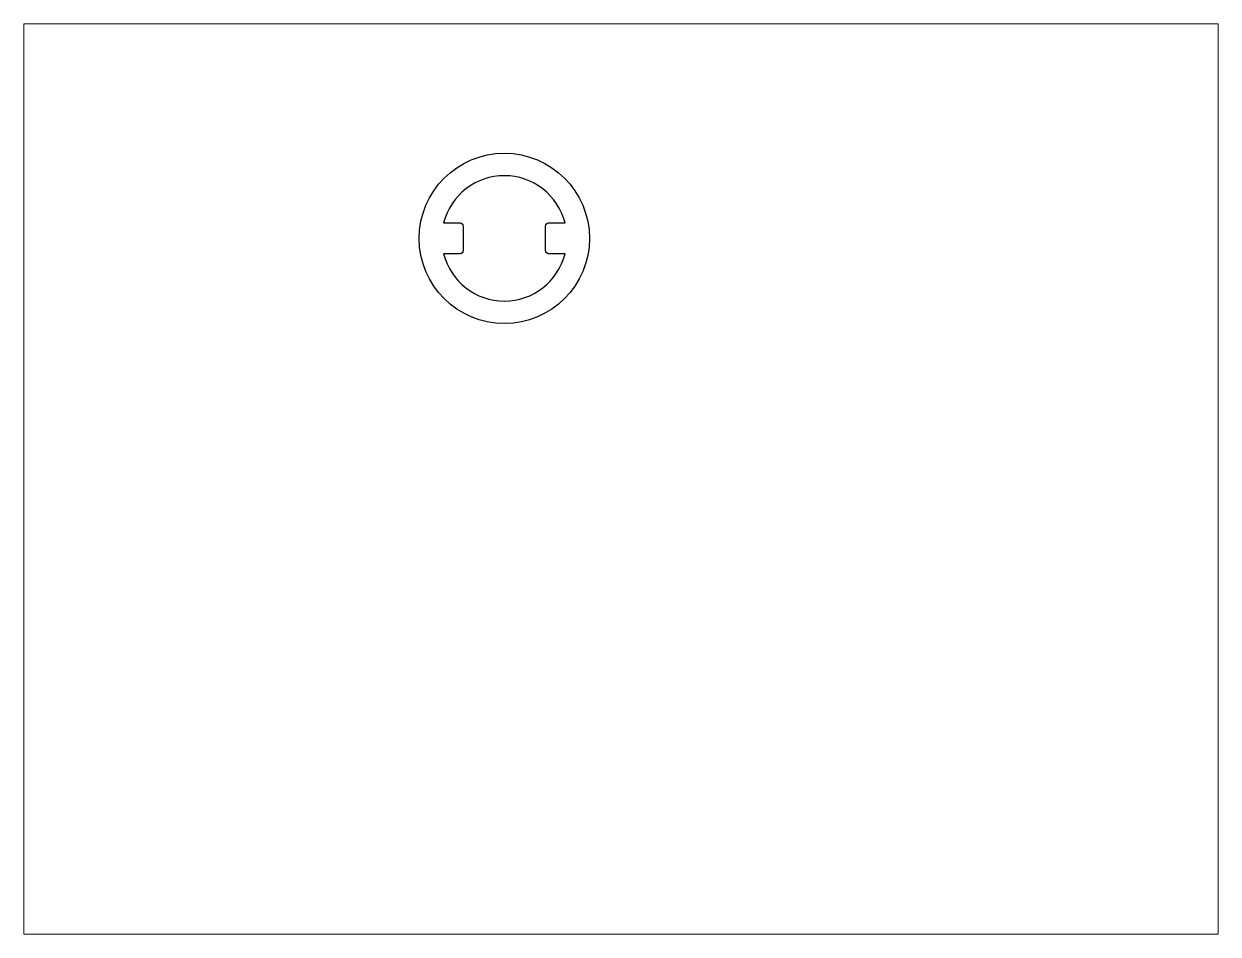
# Paper-space layout 'Layout1' of a CAD drawing. Extents: x 27 to 240, y 20 to 183.
# The model-space entities are those that its viewports show. They can reach past a viewport. Long polylines and large blocks are cut down to what shows.
import ezdxf

# ---------------------------------------------------------------- set-up
doc = ezdxf.new("R2010")
doc.units = 0
doc.header["$LTSCALE"] = 15
doc.layers.get('0').update_dxf_attribs({"linetype": 'CONTINUOUS'})

msp = doc.modelspace()

# ---------------------------------------------------------------- linework, layer by layer
at = {"color": 0, "ltscale": 0.05}
msp.add_lwpolyline([(133.21, 202.99, 0.777149), (172.45, 202.99), (167.13, 202.99, -0.414214), (166.13, 203.99), (166.13, 211.99, -0.414214), (167.13, 212.99), (172.45, 212.99, 0.777149), (133.21, 212.99), (138.53, 212.99, -0.414214), (139.53, 211.99), (139.53, 203.99, -0.414214), (138.53, 202.99)], format="xyb", close=True, dxfattribs=at)
msp.add_circle((152.83, 207.99), 27.5, dxfattribs=at)

psp = doc.layouts.get("Layout1")

# ---------------------------------------------------------------- viewports
at = {"layer": '0', "color": 0, "linetype": 'BYBLOCK', "ltscale": 0.05}
psp.add_viewport(center=(133.35, 101.6), size=(213.36, 162.56), view_center_point=(190.51, 130.3), view_height=293.8955, dxfattribs=at)

doc.saveas('drawing.dxf')
